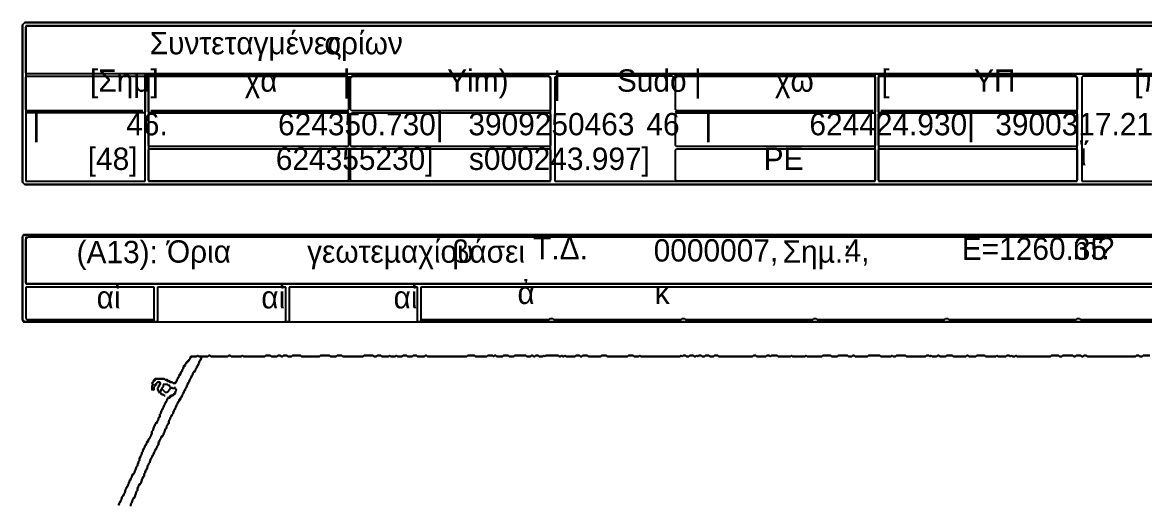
# Model space of a CAD drawing. Header units: metres. Extents: x 7 to 3931, y 6 to 2277.
# Drawn here: x 2402 to 3407, y 1844 to 2276 of the extents above; entities that cross this region are included whole.
import ezdxf

# ---------------------------------------------------------------- set-up
doc = ezdxf.new("R2010")
doc.units = ezdxf.units.M

msp = doc.modelspace()

# ---------------------------------------------------------------- linework, layer by layer
for p, q in [((2404, 2276), (2402, 2274)), ((2402, 2274), (2404, 2276)), ((2402, 2274), (2402, 2133)), ((2402, 2133), (2402, 2274)), ((3821, 2276), (2404, 2276)), ((2404, 2276), (3820, 2276)), ((2405, 2273), (2405, 2134)), ((3819, 2273), (2405, 2273)), ((2405, 2272), (2406, 2273)), ((2405, 2231), (2405, 2272)), ((2406, 2273), (3818, 2273)), ((2406, 2230), (2405, 2231)), ((2405, 2227), (2406, 2228)), ((2405, 2198), (2405, 2227)), ((3818, 2230), (2406, 2230)), ((2406, 2228), (2511, 2228)), ((2511, 2228), (2512, 2227)), ((2512, 2229), (2513, 2230)), ((2512, 2134), (2512, 2229)), ((2512, 2227), (2512, 2196)), ((2513, 2230), (2514, 2230)), ((2514, 2230), (2515, 2229)), ((2515, 2229), (2516, 2230)), ((2515, 2229), (2515, 2134)), ((2516, 2228), (2515, 2229)), ((2515, 2227), (2516, 2228)), ((2515, 2196), (2515, 2227)), ((2516, 2230), (3165, 2230)), ((2693, 2228), (2516, 2228)), ((2516, 2228), (2692, 2228)), ((2692, 2228), (2694, 2226)), ((2694, 2227), (2693, 2228)), ((2696, 2227), (2694, 2227)), ((2694, 2226), (2694, 2198)), ((2697, 2228), (2696, 2227)), ((2696, 2226), (2698, 2228)), ((2696, 2198), (2696, 2226)), ((2874, 2228), (2697, 2228)), ((2698, 2228), (2873, 2228)), ((2873, 2228), (2875, 2226)), ((2875, 2227), (2874, 2228)), ((2875, 2134), (2875, 2227)), ((2875, 2226), (2875, 2198)), ((2880, 2228), (2879, 2227)), ((2879, 2227), (2879, 2134)), ((2984, 2228), (2880, 2228)), ((2985, 2227), (2984, 2228)), ((2987, 2227), (2985, 2227)), ((2988, 2228), (2987, 2227)), ((2987, 2226), (2989, 2228)), ((2987, 2198), (2987, 2226)), ((3165, 2228), (2988, 2228)), ((2989, 2228), (3165, 2228)), ((3165, 2230), (3166, 2229)), ((3166, 2229), (3165, 2228)), ((3165, 2228), (3166, 2227)), ((3166, 2229), (3167, 2230)), ((3166, 2134), (3166, 2229)), ((3166, 2227), (3166, 2196)), ((3167, 2230), (3168, 2230)), ((3168, 2230), (3169, 2229)), ((3169, 2229), (3170, 2230)), ((3169, 2229), (3169, 2134)), ((3170, 2228), (3169, 2229)), ((3169, 2227), (3170, 2228)), ((3169, 2196), (3169, 2227)), ((3170, 2230), (3637, 2230)), ((3346, 2228), (3170, 2228)), ((3170, 2228), (3345, 2228)), ((3345, 2228), (3347, 2226)), ((3347, 2227), (3346, 2228)), ((3347, 2134), (3347, 2227)), ((3347, 2226), (3347, 2198)), ((3352, 2228), (3351, 2227)), ((3351, 2227), (3351, 2134)), ((3457, 2228), (3352, 2228)), ((2406, 2197), (2405, 2198)), ((2405, 2196), (2406, 2197)), ((2406, 2195), (2405, 2196)), ((2406, 2197), (2510, 2197)), ((2510, 2197), (2406, 2197)), ((2511, 2195), (2406, 2195)), ((2512, 2196), (2511, 2195)), ((2516, 2195), (2515, 2196)), ((2515, 2194), (2516, 2195)), ((2515, 2166), (2515, 2194)), ((2516, 2195), (2693, 2195)), ((2693, 2195), (2516, 2195)), ((2693, 2197), (2517, 2197)), ((2517, 2197), (2693, 2197)), ((2694, 2198), (2693, 2197)), ((2693, 2197), (2694, 2196)), ((2694, 2196), (2693, 2195)), ((2693, 2195), (2694, 2194)), ((2694, 2194), (2694, 2166)), ((2697, 2197), (2696, 2198)), ((2696, 2194), (2697, 2195)), ((2696, 2166), (2696, 2194)), ((2874, 2197), (2697, 2197)), ((2697, 2195), (2874, 2195)), ((2875, 2198), (2874, 2197)), ((2874, 2195), (2875, 2194)), ((2875, 2194), (2875, 2166)), ((2988, 2197), (2987, 2198)), ((2987, 2196), (2988, 2197)), ((2988, 2195), (2987, 2196)), ((2987, 2194), (2988, 2195)), ((2987, 2166), (2987, 2194)), ((2988, 2197), (3164, 2197)), ((3164, 2197), (2988, 2197)), ((2988, 2195), (3165, 2195)), ((3165, 2195), (2988, 2195)), ((3166, 2196), (3165, 2195)), ((3165, 2195), (3166, 2194)), ((3166, 2194), (3166, 2166)), ((3170, 2195), (3169, 2196)), ((3169, 2194), (3170, 2195)), ((3169, 2166), (3169, 2194)), ((3170, 2195), (3346, 2195)), ((3346, 2195), (3170, 2195)), ((3346, 2197), (3171, 2197)), ((3171, 2197), (3346, 2197)), ((3347, 2198), (3346, 2197)), ((3346, 2197), (3347, 2196)), ((3347, 2196), (3346, 2195)), ((3346, 2195), (3347, 2194)), ((3347, 2194), (3347, 2166)), ((2516, 2165), (2515, 2166)), ((2515, 2162), (2516, 2163)), ((2515, 2135), (2515, 2162)), ((2693, 2165), (2516, 2165)), ((2516, 2163), (2693, 2163)), ((2694, 2166), (2693, 2165)), ((2693, 2163), (2694, 2162)), ((2694, 2162), (2694, 2135)), ((2697, 2165), (2696, 2166)), ((2696, 2162), (2697, 2163)), ((2696, 2135), (2696, 2162)), ((2874, 2165), (2697, 2165)), ((2697, 2163), (2874, 2163)), ((2875, 2166), (2874, 2165)), ((2874, 2163), (2875, 2162)), ((2875, 2162), (2875, 2135)), ((2988, 2165), (2987, 2166)), ((2987, 2162), (2988, 2163)), ((2987, 2135), (2987, 2162)), ((3165, 2165), (2988, 2165)), ((2988, 2163), (3165, 2163)), ((3166, 2166), (3165, 2165)), ((3165, 2163), (3166, 2162)), ((3166, 2162), (3166, 2135)), ((3170, 2165), (3169, 2166)), ((3169, 2162), (3170, 2163)), ((3169, 2135), (3169, 2162)), ((3346, 2165), (3170, 2165)), ((3170, 2163), (3346, 2163)), ((3347, 2166), (3346, 2165)), ((3346, 2163), (3347, 2162)), ((3347, 2162), (3347, 2135)), ((2402, 2133), (2404, 2131)), ((2404, 2131), (2402, 2133)), ((2405, 2134), (2512, 2134)), ((2516, 2134), (2515, 2135)), ((2515, 2134), (2875, 2134)), ((2693, 2134), (2516, 2134)), ((2694, 2135), (2693, 2134)), ((2697, 2134), (2696, 2135)), ((2874, 2134), (2697, 2134)), ((2875, 2135), (2874, 2134)), ((2879, 2134), (3166, 2134)), ((2988, 2134), (2987, 2135)), ((3165, 2134), (2988, 2134)), ((3166, 2135), (3165, 2134)), ((3170, 2134), (3169, 2135)), ((3169, 2134), (3347, 2134)), ((3346, 2134), (3170, 2134)), ((3347, 2135), (3346, 2134)), ((3351, 2134), (3638, 2134)), ((2404, 2131), (3821, 2131)), ((3820, 2131), (2404, 2131)), ((2403, 2086), (2402, 2085)), ((2402, 2084), (2404, 2086)), ((2402, 2085), (2402, 2009)), ((2402, 2010), (2402, 2084)), ((3821, 2086), (2403, 2086)), ((2404, 2086), (3820, 2086)), ((2405, 2082), (2407, 2084)), ((2406, 2083), (2405, 2084)), ((2405, 2084), (2405, 2042)), ((2405, 2043), (2405, 2082)), ((2407, 2084), (2406, 2083)), ((2407, 2084), (3818, 2084)), ((3819, 2084), (2407, 2084)), ((2406, 2042), (2405, 2043)), ((2405, 2042), (3821, 2042)), ((3818, 2042), (2406, 2042)), ((2520, 2039), (2405, 2039)), ((2405, 2039), (2405, 2011)), ((2520, 2009), (2520, 2039)), ((2638, 2039), (2523, 2039)), ((2523, 2039), (2523, 2009)), ((2638, 2009), (2638, 2039)), ((2756, 2039), (2641, 2039)), ((2641, 2039), (2641, 2009)), ((2756, 2009), (2756, 2039)), ((3821, 2039), (2759, 2039)), ((2759, 2039), (2759, 2009)), ((2405, 2011), (2406, 2010)), ((2874, 2010), (2875, 2011)), ((2875, 2011), (2877, 2011)), ((2877, 2011), (2878, 2010)), ((2992, 2010), (2993, 2011)), ((2993, 2011), (2995, 2011)), ((2995, 2011), (2996, 2010)), ((3110, 2010), (3111, 2011)), ((3111, 2011), (3113, 2011)), ((3113, 2011), (3114, 2010)), ((3228, 2010), (3229, 2011)), ((3229, 2011), (3231, 2011)), ((3231, 2011), (3232, 2010)), ((3346, 2010), (3347, 2011)), ((3347, 2011), (3349, 2011)), ((3349, 2011), (3350, 2010)), ((2404, 2008), (2402, 2010)), ((2402, 2009), (2403, 2008)), ((2403, 2008), (3821, 2008)), ((2519, 2008), (2404, 2008)), ((2406, 2010), (2519, 2010)), ((2519, 2010), (2520, 2009)), ((2520, 2009), (2519, 2008)), ((2521, 2008), (2520, 2009)), ((2522, 2008), (2521, 2008)), ((2523, 2009), (2522, 2008)), ((2639, 2008), (2638, 2009)), ((2640, 2008), (2639, 2008)), ((2641, 2009), (2640, 2008)), ((2757, 2008), (2756, 2009)), ((2758, 2008), (2757, 2008)), ((2759, 2009), (2758, 2008)), ((2759, 2009), (2760, 2010)), ((2760, 2008), (2759, 2009)), ((2760, 2010), (2874, 2010)), ((3820, 2008), (2760, 2008)), ((2878, 2010), (2992, 2010)), ((2996, 2010), (3110, 2010)), ((3114, 2010), (3228, 2010)), ((3232, 2010), (3346, 2010)), ((3350, 2010), (3464, 2010)), ((2552, 1975), (2548, 1971)), ((2548, 1970), (2552, 1974)), ((2548, 1971), (2548, 1970)), ((2553, 1977), (2552, 1976)), ((2552, 1975), (2554, 1977)), ((2552, 1976), (2552, 1975)), ((2552, 1974), (2552, 1975)), ((2558, 1977), (2553, 1977)), ((2554, 1977), (2558, 1977)), ((2559, 1978), (2558, 1977)), ((2558, 1977), (2559, 1978)), ((2559, 1978), (2560, 1977)), ((2560, 1977), (2559, 1978)), ((2560, 1971), (2559, 1970)), ((2560, 1977), (2561, 1977)), ((2568, 1977), (2560, 1977)), ((2561, 1973), (2560, 1972)), ((2560, 1972), (2560, 1971)), ((2560, 1971), (2561, 1972)), ((2560, 1970), (2560, 1971)), ((2561, 1977), (2562, 1976)), ((2562, 1975), (2561, 1974)), ((2561, 1974), (2561, 1973)), ((2561, 1973), (2562, 1974)), ((2561, 1972), (2561, 1973)), ((2562, 1976), (2563, 1977)), ((2562, 1976), (2562, 1975)), ((2562, 1974), (2562, 1976)), ((2563, 1977), (2568, 1977)), ((2568, 1977), (2569, 1978)), ((2569, 1978), (2568, 1977)), ((2569, 1978), (2570, 1978)), ((2570, 1978), (2569, 1978)), ((2570, 1978), (2571, 1977)), ((2571, 1977), (2570, 1978)), ((2571, 1977), (2586, 1977)), ((2586, 1977), (2571, 1977)), ((2586, 1977), (2587, 1978)), ((2587, 1978), (2586, 1977)), ((2587, 1978), (2588, 1978)), ((2588, 1978), (2587, 1978)), ((2588, 1978), (2589, 1977)), ((2589, 1977), (2588, 1978)), ((2589, 1977), (2598, 1977)), ((2598, 1977), (2589, 1977)), ((2598, 1977), (2599, 1978)), ((2599, 1978), (2598, 1977)), ((2599, 1978), (2600, 1977)), ((2600, 1977), (2599, 1978)), ((2600, 1977), (2619, 1977)), ((2619, 1977), (2600, 1977)), ((2619, 1977), (2620, 1978)), ((2620, 1978), (2619, 1977)), ((2620, 1978), (2624, 1978)), ((2624, 1978), (2620, 1978)), ((2624, 1978), (2625, 1977)), ((2625, 1977), (2624, 1978)), ((2625, 1977), (2630, 1977)), ((2630, 1977), (2625, 1977)), ((2630, 1977), (2631, 1978)), ((2631, 1978), (2630, 1977)), ((2631, 1978), (2633, 1978)), ((2633, 1978), (2631, 1978)), ((2633, 1978), (2634, 1977)), ((2634, 1977), (2633, 1978)), ((2634, 1977), (2635, 1977)), ((2635, 1977), (2634, 1977)), ((2635, 1977), (2636, 1978)), ((2636, 1978), (2635, 1977)), ((2636, 1978), (2639, 1978)), ((2639, 1978), (2636, 1978)), ((2639, 1978), (2640, 1977)), ((2640, 1977), (2639, 1978)), ((2640, 1977), (2643, 1977)), ((2643, 1977), (2640, 1977)), ((2643, 1977), (2644, 1978)), ((2644, 1978), (2643, 1977)), ((2644, 1978), (2651, 1978)), ((2651, 1978), (2644, 1978)), ((2651, 1978), (2652, 1977)), ((2652, 1977), (2651, 1978)), ((2652, 1977), (2668, 1977)), ((2668, 1977), (2652, 1977)), ((2668, 1977), (2669, 1978)), ((2669, 1978), (2668, 1977)), ((2669, 1978), (2677, 1978)), ((2677, 1978), (2669, 1978)), ((2677, 1978), (2678, 1977)), ((2678, 1977), (2677, 1978)), ((2678, 1977), (2683, 1977)), ((2683, 1977), (2678, 1977)), ((2683, 1977), (2684, 1978)), ((2684, 1978), (2683, 1977)), ((2684, 1978), (2688, 1978)), ((2688, 1978), (2684, 1978)), ((2688, 1978), (2689, 1977)), ((2689, 1977), (2688, 1978)), ((2689, 1977), (2707, 1977)), ((2707, 1977), (2689, 1977)), ((2707, 1977), (2708, 1978)), ((2708, 1978), (2707, 1977)), ((2708, 1978), (2716, 1978)), ((2716, 1978), (2708, 1978)), ((2716, 1978), (2717, 1977)), ((2717, 1977), (2716, 1978)), ((2717, 1977), (2719, 1977)), ((2719, 1977), (2717, 1977)), ((2719, 1977), (2720, 1978)), ((2720, 1978), (2719, 1977)), ((2720, 1978), (2723, 1978)), ((2723, 1978), (2720, 1978)), ((2723, 1978), (2724, 1977)), ((2724, 1977), (2723, 1978)), ((2724, 1977), (2730, 1977)), ((2730, 1977), (2724, 1977)), ((2730, 1977), (2731, 1978)), ((2731, 1978), (2730, 1977)), ((2731, 1978), (2732, 1977)), ((2732, 1977), (2731, 1978)), ((2732, 1977), (2736, 1977)), ((2736, 1977), (2732, 1977)), ((2736, 1977), (2737, 1978)), ((2737, 1978), (2736, 1977)), ((2737, 1978), (2738, 1977)), ((2738, 1977), (2737, 1978)), ((2738, 1977), (2742, 1977)), ((2742, 1977), (2738, 1977)), ((2742, 1977), (2743, 1978)), ((2743, 1978), (2742, 1977)), ((2743, 1978), (2746, 1978)), ((2746, 1978), (2743, 1978)), ((2746, 1978), (2747, 1977)), ((2747, 1977), (2746, 1978)), ((2747, 1977), (2751, 1977)), ((2751, 1977), (2747, 1977)), ((2751, 1977), (2752, 1978)), ((2752, 1978), (2751, 1977)), ((2752, 1978), (2755, 1978)), ((2755, 1978), (2752, 1978)), ((2755, 1978), (2756, 1977)), ((2756, 1977), (2755, 1978)), ((2756, 1977), (2762, 1977)), ((2762, 1977), (2756, 1977)), ((2762, 1977), (2763, 1978)), ((2763, 1978), (2762, 1977)), ((2763, 1978), (2764, 1978)), ((2764, 1978), (2763, 1978)), ((2764, 1978), (2765, 1977)), ((2765, 1977), (2764, 1978)), ((2765, 1977), (2800, 1977)), ((2800, 1977), (2765, 1977)), ((2800, 1977), (2801, 1978)), ((2801, 1978), (2800, 1977)), ((2801, 1978), (2807, 1978)), ((2807, 1978), (2801, 1978)), ((2807, 1978), (2808, 1977)), ((2808, 1977), (2807, 1978)), ((2808, 1977), (2818, 1977)), ((2818, 1977), (2808, 1977)), ((2818, 1977), (2819, 1978)), ((2819, 1978), (2818, 1977)), ((2819, 1978), (2823, 1978)), ((2823, 1978), (2819, 1978)), ((2823, 1978), (2824, 1977)), ((2824, 1977), (2823, 1978)), ((2824, 1977), (2825, 1978)), ((2825, 1978), (2824, 1977)), ((2825, 1978), (2826, 1978)), ((2826, 1978), (2825, 1978)), ((2826, 1978), (2827, 1977)), ((2827, 1977), (2826, 1978)), ((2827, 1977), (2832, 1977)), ((2832, 1977), (2827, 1977)), ((2832, 1977), (2833, 1978)), ((2833, 1978), (2832, 1977)), ((2833, 1978), (2837, 1978)), ((2837, 1978), (2833, 1978)), ((2837, 1978), (2838, 1977)), ((2838, 1977), (2837, 1978)), ((2838, 1977), (2842, 1977)), ((2842, 1977), (2838, 1977)), ((2842, 1977), (2843, 1978)), ((2843, 1978), (2842, 1977)), ((2843, 1978), (2853, 1978)), ((2853, 1978), (2843, 1978)), ((2853, 1978), (2854, 1977)), ((2854, 1977), (2853, 1978)), ((2854, 1977), (2857, 1977)), ((2857, 1977), (2854, 1977)), ((2857, 1977), (2858, 1978)), ((2858, 1978), (2857, 1977)), ((2858, 1978), (2859, 1978)), ((2859, 1978), (2858, 1978)), ((2859, 1978), (2860, 1977)), ((2860, 1977), (2859, 1978)), ((2860, 1977), (2861, 1977)), ((2861, 1977), (2860, 1977)), ((2861, 1977), (2862, 1978)), ((2862, 1978), (2861, 1977)), ((2862, 1978), (2864, 1978)), ((2864, 1978), (2862, 1978)), ((2864, 1978), (2865, 1977)), ((2865, 1977), (2864, 1978)), ((2865, 1977), (2868, 1977)), ((2868, 1977), (2865, 1977)), ((2868, 1977), (2869, 1978)), ((2869, 1978), (2868, 1977)), ((2869, 1978), (2870, 1977)), ((2870, 1977), (2869, 1978)), ((2870, 1977), (2871, 1978)), ((2871, 1978), (2870, 1977)), ((2871, 1978), (2882, 1978)), ((2882, 1978), (2871, 1978)), ((2882, 1978), (2883, 1977)), ((2883, 1977), (2882, 1978)), ((2883, 1977), (2884, 1977)), ((2884, 1977), (2883, 1977)), ((2884, 1977), (2885, 1978)), ((2885, 1978), (2884, 1977)), ((2885, 1978), (2886, 1977)), ((2886, 1977), (2885, 1978)), ((2886, 1977), (2887, 1977)), ((2887, 1977), (2886, 1977)), ((2887, 1977), (2888, 1978)), ((2888, 1978), (2887, 1977)), ((2888, 1978), (2889, 1977)), ((2889, 1977), (2888, 1978)), ((2889, 1977), (2897, 1977)), ((2897, 1977), (2889, 1977)), ((2897, 1977), (2898, 1978)), ((2898, 1978), (2897, 1977)), ((2898, 1978), (2901, 1978)), ((2901, 1978), (2898, 1978)), ((2901, 1978), (2902, 1977)), ((2902, 1977), (2901, 1978)), ((2902, 1977), (2903, 1977)), ((2903, 1977), (2902, 1977)), ((2903, 1977), (2904, 1978)), ((2904, 1978), (2903, 1977)), ((2904, 1978), (2908, 1978)), ((2908, 1978), (2904, 1978)), ((2908, 1978), (2909, 1977)), ((2909, 1977), (2908, 1978)), ((2909, 1977), (2920, 1977)), ((2920, 1977), (2909, 1977)), ((2920, 1977), (2921, 1978)), ((2921, 1978), (2920, 1977)), ((2921, 1978), (2925, 1978)), ((2925, 1978), (2921, 1978)), ((2925, 1978), (2926, 1977)), ((2926, 1977), (2925, 1978)), ((2926, 1977), (2944, 1977)), ((2944, 1977), (2926, 1977)), ((2944, 1977), (2945, 1978)), ((2945, 1978), (2944, 1977)), ((2945, 1978), (2949, 1978)), ((2949, 1978), (2945, 1978)), ((2949, 1978), (2950, 1977)), ((2950, 1977), (2949, 1978)), ((2950, 1977), (2954, 1977)), ((2954, 1977), (2950, 1977)), ((2954, 1977), (2955, 1978)), ((2955, 1978), (2954, 1977)), ((2955, 1978), (2956, 1977)), ((2956, 1977), (2955, 1978)), ((2956, 1977), (2991, 1977)), ((2991, 1977), (2956, 1977)), ((2991, 1977), (2992, 1978)), ((2992, 1978), (2991, 1977)), ((2992, 1978), (2993, 1977)), ((2993, 1977), (2992, 1978)), ((2993, 1977), (2994, 1978)), ((2994, 1978), (2993, 1977)), ((2994, 1978), (2996, 1978)), ((2996, 1978), (2994, 1978)), ((2996, 1978), (2997, 1977)), ((2997, 1977), (2996, 1978)), ((2997, 1977), (2999, 1977)), ((2999, 1977), (2997, 1977)), ((2999, 1977), (3000, 1978)), ((3000, 1978), (2999, 1977)), ((3000, 1978), (3003, 1978)), ((3003, 1978), (3000, 1978)), ((3003, 1978), (3004, 1977)), ((3004, 1977), (3003, 1978)), ((3004, 1977), (3005, 1977)), ((3005, 1977), (3004, 1977)), ((3005, 1977), (3006, 1978)), ((3006, 1978), (3005, 1977)), ((3006, 1978), (3007, 1977)), ((3007, 1977), (3006, 1978)), ((3007, 1977), (3008, 1978)), ((3008, 1978), (3007, 1977)), ((3008, 1978), (3010, 1978)), ((3010, 1978), (3008, 1978)), ((3010, 1978), (3011, 1977)), ((3011, 1977), (3010, 1978)), ((3011, 1977), (3013, 1977)), ((3013, 1977), (3011, 1977)), ((3013, 1977), (3014, 1978)), ((3014, 1978), (3013, 1977)), ((3014, 1978), (3017, 1978)), ((3017, 1978), (3014, 1978)), ((3017, 1978), (3018, 1977)), ((3018, 1977), (3017, 1978)), ((3018, 1977), (3021, 1977)), ((3021, 1977), (3018, 1977)), ((3021, 1977), (3022, 1978)), ((3022, 1978), (3021, 1977)), ((3022, 1978), (3025, 1978)), ((3025, 1978), (3022, 1978)), ((3025, 1978), (3026, 1977)), ((3026, 1977), (3025, 1978)), ((3026, 1977), (3056, 1977)), ((3056, 1977), (3026, 1977)), ((3056, 1977), (3057, 1978)), ((3057, 1978), (3056, 1977)), ((3057, 1978), (3059, 1978)), ((3059, 1978), (3057, 1978)), ((3059, 1978), (3060, 1977)), ((3060, 1977), (3059, 1978)), ((3060, 1977), (3068, 1977)), ((3068, 1977), (3060, 1977)), ((3068, 1977), (3069, 1978)), ((3069, 1978), (3068, 1977)), ((3069, 1978), (3071, 1978)), ((3071, 1978), (3069, 1978)), ((3071, 1978), (3072, 1977)), ((3072, 1977), (3071, 1978)), ((3072, 1977), (3073, 1978)), ((3073, 1978), (3072, 1977)), ((3073, 1978), (3078, 1978)), ((3078, 1978), (3073, 1978)), ((3078, 1978), (3079, 1977)), ((3079, 1977), (3078, 1978)), ((3079, 1977), (3090, 1977)), ((3090, 1977), (3079, 1977)), ((3090, 1977), (3091, 1978)), ((3091, 1978), (3090, 1977)), ((3091, 1978), (3092, 1977)), ((3092, 1977), (3091, 1978)), ((3092, 1977), (3103, 1977)), ((3103, 1977), (3092, 1977)), ((3103, 1977), (3104, 1978)), ((3104, 1978), (3103, 1977)), ((3104, 1978), (3105, 1977)), ((3105, 1977), (3104, 1978)), ((3105, 1977), (3118, 1977)), ((3118, 1977), (3105, 1977)), ((3118, 1977), (3119, 1978)), ((3119, 1978), (3118, 1977)), ((3119, 1978), (3126, 1978)), ((3126, 1978), (3119, 1978)), ((3126, 1978), (3127, 1977)), ((3127, 1977), (3126, 1978)), ((3127, 1977), (3132, 1977)), ((3132, 1977), (3127, 1977)), ((3132, 1977), (3133, 1978)), ((3133, 1978), (3132, 1977)), ((3133, 1978), (3141, 1978)), ((3141, 1978), (3133, 1978)), ((3141, 1978), (3142, 1977)), ((3142, 1977), (3141, 1978)), ((3142, 1977), (3145, 1977)), ((3145, 1977), (3142, 1977)), ((3145, 1977), (3146, 1978)), ((3146, 1978), (3145, 1977)), ((3146, 1978), (3147, 1978)), ((3147, 1978), (3146, 1978)), ((3147, 1978), (3148, 1977)), ((3148, 1977), (3147, 1978)), ((3148, 1977), (3159, 1977)), ((3159, 1977), (3148, 1977)), ((3159, 1977), (3160, 1978)), ((3160, 1978), (3159, 1977)), ((3160, 1978), (3170, 1978)), ((3170, 1978), (3160, 1978)), ((3170, 1978), (3171, 1977)), ((3171, 1977), (3170, 1978)), ((3171, 1977), (3180, 1977)), ((3180, 1977), (3171, 1977)), ((3180, 1977), (3181, 1978)), ((3181, 1978), (3180, 1977)), ((3181, 1978), (3182, 1977)), ((3182, 1977), (3181, 1978)), ((3182, 1977), (3184, 1977)), ((3184, 1977), (3182, 1977)), ((3184, 1977), (3185, 1978)), ((3185, 1978), (3184, 1977)), ((3185, 1978), (3193, 1978)), ((3193, 1978), (3185, 1978)), ((3193, 1978), (3194, 1977)), ((3194, 1977), (3193, 1978)), ((3194, 1977), (3211, 1977)), ((3211, 1977), (3194, 1977)), ((3211, 1977), (3212, 1978)), ((3212, 1978), (3211, 1977)), ((3212, 1978), (3214, 1978)), ((3214, 1978), (3212, 1978)), ((3214, 1978), (3215, 1977)), ((3215, 1977), (3214, 1978)), ((3215, 1977), (3216, 1978)), ((3216, 1978), (3215, 1977)), ((3216, 1978), (3217, 1977)), ((3217, 1977), (3216, 1978)), ((3217, 1977), (3221, 1977)), ((3221, 1977), (3217, 1977)), ((3221, 1977), (3222, 1978)), ((3222, 1978), (3221, 1977)), ((3222, 1978), (3223, 1978)), ((3223, 1978), (3222, 1978)), ((3223, 1978), (3224, 1977)), ((3224, 1977), (3223, 1978)), ((3224, 1977), (3229, 1977)), ((3229, 1977), (3224, 1977)), ((3229, 1977), (3230, 1978)), ((3230, 1978), (3229, 1977)), ((3230, 1978), (3235, 1978)), ((3235, 1978), (3230, 1978)), ((3235, 1978), (3236, 1977)), ((3236, 1977), (3235, 1978)), ((3236, 1977), (3247, 1977)), ((3247, 1977), (3236, 1977)), ((3247, 1977), (3248, 1978)), ((3248, 1978), (3247, 1977)), ((3248, 1978), (3249, 1978)), ((3249, 1978), (3248, 1978)), ((3249, 1978), (3250, 1977)), ((3250, 1977), (3249, 1978)), ((3250, 1977), (3256, 1977)), ((3256, 1977), (3250, 1977)), ((3256, 1977), (3257, 1978)), ((3257, 1978), (3256, 1977)), ((3257, 1978), (3264, 1978)), ((3264, 1978), (3257, 1978)), ((3264, 1978), (3265, 1977)), ((3265, 1977), (3264, 1978)), ((3265, 1977), (3274, 1977)), ((3274, 1977), (3265, 1977)), ((3274, 1977), (3275, 1978)), ((3275, 1978), (3274, 1977)), ((3275, 1978), (3276, 1977)), ((3276, 1977), (3275, 1978)), ((3276, 1977), (3283, 1977)), ((3283, 1977), (3276, 1977)), ((3283, 1977), (3284, 1978)), ((3284, 1978), (3283, 1977)), ((3284, 1978), (3286, 1978)), ((3286, 1978), (3284, 1978)), ((3286, 1978), (3287, 1977)), ((3287, 1977), (3286, 1978)), ((3287, 1977), (3288, 1978)), ((3288, 1978), (3287, 1977)), ((3288, 1978), (3289, 1977)), ((3289, 1977), (3288, 1978)), ((3289, 1977), (3291, 1977)), ((3291, 1977), (3289, 1977)), ((3291, 1977), (3292, 1978)), ((3292, 1978), (3291, 1977)), ((3292, 1978), (3293, 1977)), ((3293, 1977), (3292, 1978)), ((3293, 1977), (3323, 1977)), ((3323, 1977), (3293, 1977)), ((3323, 1977), (3324, 1978)), ((3324, 1978), (3323, 1977)), ((3324, 1978), (3330, 1978)), ((3330, 1978), (3324, 1978)), ((3330, 1978), (3331, 1977)), ((3331, 1977), (3330, 1978)), ((3331, 1977), (3333, 1977)), ((3333, 1977), (3331, 1977)), ((3333, 1977), (3334, 1978)), ((3334, 1978), (3333, 1977)), ((3334, 1978), (3343, 1978)), ((3343, 1978), (3334, 1978)), ((3343, 1978), (3344, 1977)), ((3344, 1977), (3343, 1978)), ((3344, 1977), (3345, 1977)), ((3345, 1977), (3344, 1977)), ((3345, 1977), (3346, 1978)), ((3346, 1978), (3345, 1977)), ((3346, 1978), (3350, 1978)), ((3350, 1978), (3346, 1978)), ((3350, 1978), (3351, 1977)), ((3351, 1977), (3350, 1978)), ((3351, 1977), (3352, 1977)), ((3352, 1977), (3351, 1977)), ((3352, 1977), (3353, 1978)), ((3353, 1978), (3352, 1977)), ((3353, 1978), (3355, 1978)), ((3355, 1978), (3353, 1978)), ((3355, 1978), (3356, 1977)), ((3356, 1977), (3355, 1978)), ((3356, 1977), (3399, 1977)), ((3399, 1977), (3356, 1977)), ((3399, 1977), (3400, 1978)), ((3400, 1978), (3399, 1977)), ((3400, 1978), (3402, 1978)), ((3402, 1978), (3400, 1978)), ((3402, 1978), (3403, 1977)), ((3403, 1977), (3402, 1978)), ((3403, 1977), (3405, 1977)), ((3405, 1977), (3403, 1977)), ((3405, 1977), (3406, 1978)), ((3406, 1978), (3405, 1977)), ((3406, 1978), (3412, 1978)), ((3412, 1978), (3406, 1978)), ((2544, 1962), (2542, 1960)), ((2542, 1959), (2544, 1961)), ((2545, 1964), (2544, 1963)), ((2544, 1963), (2545, 1964)), ((2544, 1963), (2544, 1962)), ((2544, 1961), (2544, 1963)), ((2546, 1966), (2545, 1965)), ((2545, 1965), (2546, 1966)), ((2545, 1965), (2545, 1964)), ((2545, 1964), (2545, 1965)), ((2548, 1970), (2546, 1968)), ((2546, 1967), (2548, 1969)), ((2546, 1968), (2546, 1966)), ((2546, 1966), (2546, 1967)), ((2548, 1969), (2548, 1970)), ((2555, 1962), (2554, 1961)), ((2554, 1961), (2554, 1960)), ((2554, 1960), (2555, 1961)), ((2557, 1965), (2555, 1963)), ((2555, 1962), (2557, 1964)), ((2555, 1963), (2555, 1962)), ((2555, 1961), (2555, 1962)), ((2558, 1967), (2557, 1966)), ((2557, 1966), (2557, 1965)), ((2557, 1965), (2558, 1966)), ((2557, 1964), (2557, 1965)), ((2559, 1969), (2558, 1968)), ((2558, 1968), (2558, 1967)), ((2558, 1967), (2559, 1968)), ((2558, 1966), (2558, 1967)), ((2559, 1970), (2559, 1969)), ((2559, 1969), (2560, 1970)), ((2559, 1968), (2559, 1969)), ((2518, 1953), (2522, 1957)), ((2519, 1954), (2518, 1953)), ((2518, 1953), (2519, 1952)), ((2520, 1951), (2518, 1953)), ((2519, 1952), (2518, 1951)), ((2518, 1951), (2518, 1947)), ((2521, 1957), (2519, 1955)), ((2519, 1955), (2519, 1954)), ((2523, 1954), (2520, 1951)), ((2520, 1950), (2522, 1952)), ((2529, 1957), (2521, 1957)), ((2522, 1957), (2529, 1957)), ((2522, 1953), (2523, 1954)), ((2522, 1952), (2522, 1953)), ((2523, 1954), (2524, 1954)), ((2525, 1954), (2523, 1954)), ((2524, 1954), (2525, 1953)), ((2525, 1952), (2524, 1951)), ((2524, 1951), (2524, 1950)), ((2524, 1950), (2525, 1951)), ((2526, 1953), (2525, 1954)), ((2525, 1953), (2525, 1952)), ((2525, 1952), (2526, 1953)), ((2525, 1951), (2525, 1952)), ((2532, 1952), (2528, 1952)), ((2528, 1952), (2528, 1950)), ((2530, 1956), (2529, 1957)), ((2529, 1957), (2530, 1956)), ((2532, 1956), (2530, 1956)), ((2530, 1956), (2531, 1956)), ((2531, 1956), (2532, 1955)), ((2533, 1955), (2532, 1956)), ((2532, 1955), (2533, 1955)), ((2533, 1951), (2532, 1952)), ((2534, 1955), (2533, 1955)), ((2533, 1955), (2534, 1954)), ((2534, 1951), (2533, 1951)), ((2535, 1954), (2534, 1955)), ((2534, 1954), (2536, 1954)), ((2534, 1950), (2534, 1951)), ((2536, 1954), (2535, 1954)), ((2537, 1953), (2536, 1954)), ((2536, 1954), (2537, 1953)), ((2538, 1953), (2537, 1953)), ((2537, 1953), (2539, 1953)), ((2540, 1955), (2538, 1953)), ((2539, 1953), (2540, 1954)), ((2541, 1957), (2540, 1956)), ((2540, 1956), (2540, 1955)), ((2540, 1955), (2541, 1956)), ((2540, 1954), (2540, 1955)), ((2542, 1959), (2541, 1958)), ((2541, 1958), (2541, 1957)), ((2541, 1957), (2542, 1958)), ((2541, 1956), (2541, 1957)), ((2542, 1960), (2542, 1959)), ((2542, 1958), (2542, 1959)), ((2550, 1952), (2549, 1951)), ((2549, 1951), (2549, 1950)), ((2549, 1950), (2550, 1951)), ((2551, 1954), (2550, 1953)), ((2550, 1953), (2550, 1952)), ((2550, 1952), (2551, 1953)), ((2550, 1951), (2550, 1952)), ((2552, 1956), (2551, 1955)), ((2551, 1955), (2551, 1954)), ((2551, 1954), (2552, 1955)), ((2551, 1953), (2551, 1954)), ((2553, 1958), (2552, 1957)), ((2552, 1957), (2552, 1956)), ((2552, 1956), (2553, 1957)), ((2552, 1955), (2552, 1956)), ((2554, 1960), (2553, 1959)), ((2553, 1959), (2553, 1958)), ((2553, 1958), (2554, 1959)), ((2553, 1957), (2553, 1958)), ((2554, 1959), (2554, 1960)), ((2518, 1947), (2519, 1948)), ((2519, 1948), (2520, 1947)), ((2520, 1947), (2520, 1950)), ((2524, 1950), (2523, 1949)), ((2523, 1949), (2523, 1947)), ((2523, 1948), (2524, 1949)), ((2524, 1947), (2523, 1948)), ((2523, 1947), (2524, 1946)), ((2524, 1949), (2524, 1950)), ((2524, 1946), (2524, 1947)), ((2524, 1946), (2524, 1945)), ((2525, 1945), (2524, 1946)), ((2524, 1945), (2525, 1945)), ((2525, 1945), (2526, 1946)), ((2526, 1946), (2525, 1945)), ((2525, 1945), (2527, 1943)), ((2527, 1943), (2525, 1945)), ((2526, 1947), (2527, 1948)), ((2527, 1948), (2526, 1947)), ((2526, 1946), (2526, 1947)), ((2526, 1947), (2526, 1946)), ((2528, 1950), (2527, 1949)), ((2527, 1949), (2527, 1948)), ((2527, 1948), (2530, 1945)), ((2527, 1943), (2528, 1943)), ((2528, 1943), (2527, 1943)), ((2528, 1943), (2529, 1942)), ((2529, 1942), (2528, 1943)), ((2529, 1942), (2530, 1942)), ((2530, 1942), (2529, 1942)), ((2530, 1945), (2532, 1945)), ((2532, 1945), (2533, 1946)), ((2533, 1947), (2535, 1949)), ((2533, 1946), (2533, 1947)), ((2535, 1942), (2533, 1940)), ((2535, 1949), (2534, 1950)), ((2534, 1940), (2536, 1942)), ((2535, 1949), (2536, 1949)), ((2536, 1949), (2535, 1949)), ((2536, 1942), (2535, 1942)), ((2536, 1949), (2537, 1948)), ((2537, 1948), (2536, 1949)), ((2539, 1945), (2536, 1942)), ((2536, 1942), (2537, 1942)), ((2537, 1948), (2538, 1949)), ((2538, 1949), (2537, 1948)), ((2537, 1942), (2539, 1944)), ((2538, 1949), (2540, 1947)), ((2539, 1949), (2538, 1949)), ((2539, 1948), (2539, 1949)), ((2540, 1947), (2539, 1948)), ((2540, 1947), (2539, 1946)), ((2539, 1946), (2540, 1947)), ((2539, 1946), (2539, 1945)), ((2539, 1944), (2539, 1946)), ((2545, 1942), (2544, 1941)), ((2544, 1941), (2544, 1940)), ((2544, 1940), (2545, 1941)), ((2546, 1944), (2545, 1943)), ((2545, 1943), (2545, 1942)), ((2545, 1942), (2546, 1943)), ((2545, 1941), (2545, 1942)), ((2547, 1946), (2546, 1945)), ((2546, 1945), (2546, 1944)), ((2546, 1944), (2547, 1945)), ((2546, 1943), (2546, 1944)), ((2548, 1948), (2547, 1947)), ((2547, 1947), (2547, 1946)), ((2547, 1946), (2548, 1947)), ((2547, 1945), (2547, 1946)), ((2549, 1950), (2548, 1949)), ((2548, 1949), (2548, 1948)), ((2548, 1948), (2549, 1949)), ((2548, 1947), (2548, 1948)), ((2549, 1949), (2549, 1950)), ((2528, 1931), (2527, 1930)), ((2529, 1933), (2528, 1932)), ((2528, 1932), (2528, 1931)), ((2528, 1931), (2529, 1932)), ((2528, 1930), (2528, 1931)), ((2530, 1935), (2529, 1934)), ((2529, 1934), (2529, 1933)), ((2529, 1933), (2530, 1934)), ((2529, 1932), (2529, 1933)), ((2531, 1937), (2530, 1936)), ((2530, 1936), (2530, 1935)), ((2530, 1935), (2531, 1936)), ((2530, 1934), (2530, 1935)), ((2532, 1939), (2531, 1938)), ((2531, 1938), (2531, 1937)), ((2531, 1937), (2532, 1938)), ((2531, 1936), (2531, 1937)), ((2533, 1940), (2532, 1940)), ((2532, 1940), (2532, 1939)), ((2532, 1939), (2533, 1940)), ((2532, 1938), (2532, 1939)), ((2533, 1940), (2534, 1940)), ((2539, 1931), (2538, 1930)), ((2540, 1933), (2539, 1932)), ((2539, 1932), (2539, 1931)), ((2539, 1931), (2540, 1932)), ((2539, 1930), (2539, 1931)), ((2541, 1935), (2540, 1934)), ((2540, 1934), (2540, 1933)), ((2540, 1933), (2541, 1934)), ((2540, 1932), (2540, 1933)), ((2542, 1937), (2541, 1936)), ((2541, 1936), (2541, 1935)), ((2541, 1935), (2542, 1936)), ((2541, 1934), (2541, 1935)), ((2544, 1940), (2542, 1938)), ((2542, 1937), (2544, 1939)), ((2542, 1938), (2542, 1937)), ((2542, 1936), (2542, 1937)), ((2544, 1939), (2544, 1940)), ((2524, 1921), (2523, 1920)), ((2525, 1923), (2524, 1922)), ((2524, 1922), (2525, 1923)), ((2524, 1922), (2524, 1921)), ((2524, 1920), (2524, 1922)), ((2526, 1926), (2525, 1925)), ((2525, 1925), (2526, 1926)), ((2525, 1925), (2525, 1923)), ((2525, 1923), (2525, 1925)), ((2527, 1929), (2526, 1928)), ((2526, 1928), (2526, 1926)), ((2526, 1927), (2527, 1928)), ((2526, 1926), (2526, 1927)), ((2527, 1930), (2527, 1929)), ((2527, 1929), (2528, 1930)), ((2527, 1928), (2527, 1929)), ((2534, 1921), (2533, 1920)), ((2535, 1923), (2534, 1922)), ((2534, 1922), (2534, 1921)), ((2534, 1921), (2535, 1922)), ((2534, 1920), (2534, 1921)), ((2537, 1926), (2535, 1924)), ((2535, 1924), (2535, 1923)), ((2535, 1923), (2536, 1924)), ((2535, 1922), (2535, 1923)), ((2536, 1925), (2537, 1926)), ((2536, 1924), (2536, 1925)), ((2538, 1929), (2537, 1928)), ((2537, 1928), (2537, 1926)), ((2537, 1927), (2538, 1928)), ((2537, 1926), (2537, 1927)), ((2538, 1930), (2538, 1929)), ((2538, 1929), (2539, 1930)), ((2538, 1928), (2538, 1929)), ((2519, 1911), (2518, 1910)), ((2518, 1910), (2519, 1911)), ((2518, 1910), (2518, 1908)), ((2518, 1907), (2518, 1910)), ((2520, 1914), (2519, 1913)), ((2519, 1913), (2519, 1911)), ((2519, 1912), (2520, 1913)), ((2519, 1911), (2519, 1912)), ((2521, 1916), (2520, 1915)), ((2520, 1915), (2520, 1914)), ((2520, 1914), (2521, 1915)), ((2520, 1913), (2520, 1914)), ((2523, 1919), (2521, 1917)), ((2521, 1916), (2523, 1918)), ((2521, 1917), (2521, 1916)), ((2521, 1915), (2521, 1916)), ((2523, 1920), (2523, 1919)), ((2523, 1919), (2524, 1920)), ((2523, 1918), (2523, 1919)), ((2530, 1911), (2529, 1910)), ((2529, 1910), (2529, 1909)), ((2529, 1909), (2530, 1910)), ((2531, 1913), (2530, 1912)), ((2530, 1912), (2531, 1913)), ((2530, 1912), (2530, 1911)), ((2530, 1910), (2530, 1912)), ((2533, 1917), (2531, 1915)), ((2531, 1915), (2531, 1913)), ((2531, 1914), (2532, 1915)), ((2531, 1913), (2531, 1914)), ((2532, 1916), (2533, 1917)), ((2532, 1915), (2532, 1916)), ((2533, 1920), (2533, 1917)), ((2533, 1919), (2534, 1920)), ((2533, 1917), (2533, 1919)), ((2515, 1902), (2513, 1900)), ((2513, 1899), (2515, 1901)), ((2513, 1900), (2513, 1899)), ((2515, 1903), (2517, 1905)), ((2516, 1904), (2515, 1903)), ((2515, 1903), (2515, 1902)), ((2515, 1901), (2515, 1903)), ((2517, 1906), (2516, 1905)), ((2516, 1905), (2516, 1904)), ((2518, 1908), (2517, 1907)), ((2517, 1907), (2517, 1906)), ((2517, 1906), (2518, 1907)), ((2517, 1905), (2517, 1906)), ((2525, 1902), (2524, 1901)), ((2524, 1901), (2524, 1898)), ((2524, 1900), (2525, 1901)), ((2524, 1898), (2524, 1900)), ((2526, 1904), (2525, 1903)), ((2525, 1903), (2525, 1902)), ((2525, 1902), (2526, 1903)), ((2525, 1901), (2525, 1902)), ((2528, 1907), (2526, 1905)), ((2526, 1904), (2528, 1906)), ((2526, 1905), (2526, 1904)), ((2526, 1903), (2526, 1904)), ((2529, 1909), (2528, 1908)), ((2528, 1908), (2528, 1907)), ((2528, 1907), (2529, 1908)), ((2528, 1906), (2528, 1907)), ((2529, 1908), (2529, 1909)), ((2509, 1890), (2508, 1889)), ((2510, 1892), (2509, 1891)), ((2509, 1891), (2510, 1892)), ((2509, 1891), (2509, 1890)), ((2509, 1889), (2509, 1891)), ((2511, 1895), (2510, 1894)), ((2510, 1894), (2510, 1892)), ((2510, 1893), (2511, 1894)), ((2510, 1892), (2510, 1893)), ((2512, 1897), (2511, 1896)), ((2511, 1896), (2511, 1895)), ((2511, 1895), (2512, 1896)), ((2511, 1894), (2511, 1895)), ((2513, 1899), (2512, 1898)), ((2512, 1898), (2512, 1897)), ((2512, 1897), (2513, 1898)), ((2512, 1896), (2512, 1897)), ((2513, 1898), (2513, 1899)), ((2520, 1891), (2519, 1890)), ((2519, 1890), (2519, 1889)), ((2519, 1889), (2520, 1890)), ((2521, 1893), (2520, 1892)), ((2520, 1892), (2520, 1891)), ((2520, 1891), (2521, 1892)), ((2520, 1890), (2520, 1891)), ((2522, 1895), (2521, 1894)), ((2521, 1894), (2521, 1893)), ((2521, 1893), (2522, 1894)), ((2521, 1892), (2521, 1893)), ((2524, 1898), (2522, 1896)), ((2522, 1896), (2522, 1895)), ((2522, 1895), (2523, 1896)), ((2522, 1894), (2522, 1895)), ((2523, 1897), (2524, 1898)), ((2523, 1896), (2523, 1897)), ((2506, 1882), (2505, 1881)), ((2505, 1881), (2505, 1879)), ((2505, 1880), (2506, 1881)), ((2505, 1879), (2505, 1880)), ((2507, 1884), (2506, 1883)), ((2506, 1883), (2507, 1884)), ((2506, 1883), (2506, 1882)), ((2506, 1881), (2506, 1883)), ((2508, 1888), (2507, 1887)), ((2507, 1887), (2507, 1884)), ((2507, 1886), (2508, 1887)), ((2507, 1884), (2507, 1886)), ((2508, 1889), (2508, 1888)), ((2508, 1888), (2509, 1889)), ((2508, 1887), (2508, 1888)), ((2515, 1880), (2514, 1879)), ((2514, 1879), (2515, 1880)), ((2516, 1882), (2515, 1881)), ((2515, 1881), (2516, 1882)), ((2515, 1881), (2515, 1880)), ((2515, 1880), (2515, 1881)), ((2517, 1885), (2516, 1884)), ((2516, 1884), (2516, 1882)), ((2516, 1883), (2517, 1884)), ((2516, 1882), (2516, 1883)), ((2518, 1887), (2517, 1886)), ((2517, 1886), (2517, 1885)), ((2517, 1885), (2518, 1886)), ((2517, 1884), (2517, 1885)), ((2519, 1889), (2518, 1888)), ((2518, 1888), (2518, 1887)), ((2518, 1887), (2519, 1888)), ((2518, 1886), (2518, 1887)), ((2519, 1888), (2519, 1889)), ((2502, 1873), (2500, 1871)), ((2500, 1870), (2502, 1872)), ((2500, 1871), (2500, 1869)), ((2500, 1869), (2500, 1870)), ((2503, 1875), (2502, 1874)), ((2502, 1874), (2502, 1873)), ((2502, 1873), (2503, 1874)), ((2502, 1872), (2502, 1873)), ((2504, 1877), (2503, 1876)), ((2503, 1876), (2503, 1875)), ((2503, 1875), (2504, 1876)), ((2503, 1874), (2503, 1875)), ((2505, 1879), (2504, 1878)), ((2504, 1878), (2505, 1879)), ((2504, 1878), (2504, 1877)), ((2504, 1876), (2504, 1878)), ((2511, 1870), (2510, 1869)), ((2510, 1869), (2511, 1870)), ((2512, 1873), (2511, 1872)), ((2511, 1872), (2512, 1873)), ((2511, 1872), (2511, 1870)), ((2511, 1870), (2511, 1872)), ((2513, 1876), (2512, 1875)), ((2512, 1875), (2512, 1873)), ((2512, 1874), (2513, 1875)), ((2512, 1873), (2512, 1874)), ((2514, 1878), (2513, 1877)), ((2513, 1877), (2513, 1876)), ((2513, 1876), (2514, 1877)), ((2513, 1875), (2513, 1876)), ((2514, 1879), (2514, 1878)), ((2514, 1877), (2514, 1879)), ((2496, 1861), (2495, 1860)), ((2495, 1860), (2495, 1859)), ((2495, 1859), (2496, 1860)), ((2497, 1863), (2496, 1862)), ((2496, 1862), (2496, 1861)), ((2496, 1861), (2497, 1862)), ((2496, 1860), (2496, 1861)), ((2498, 1865), (2497, 1864)), ((2497, 1864), (2497, 1863)), ((2497, 1863), (2498, 1864)), ((2497, 1862), (2497, 1863)), ((2499, 1867), (2498, 1866)), ((2498, 1866), (2499, 1867)), ((2498, 1866), (2498, 1865)), ((2498, 1864), (2498, 1866)), ((2500, 1869), (2499, 1868)), ((2499, 1868), (2500, 1869)), ((2499, 1868), (2499, 1867)), ((2499, 1867), (2499, 1868)), ((2506, 1861), (2505, 1860)), ((2505, 1860), (2505, 1857)), ((2505, 1859), (2506, 1860)), ((2508, 1864), (2506, 1862)), ((2506, 1861), (2508, 1863)), ((2506, 1862), (2506, 1861)), ((2506, 1860), (2506, 1861)), ((2509, 1866), (2508, 1865)), ((2508, 1865), (2508, 1864)), ((2508, 1864), (2509, 1865)), ((2508, 1863), (2508, 1864)), ((2510, 1868), (2509, 1867)), ((2509, 1867), (2510, 1868)), ((2509, 1867), (2509, 1866)), ((2509, 1865), (2509, 1867)), ((2510, 1869), (2510, 1868)), ((2510, 1868), (2510, 1869)), ((2491, 1850), (2490, 1849)), ((2491, 1851), (2493, 1853)), ((2492, 1852), (2491, 1851)), ((2491, 1851), (2491, 1850)), ((2491, 1849), (2491, 1851)), ((2493, 1854), (2492, 1853)), ((2492, 1853), (2492, 1852)), ((2494, 1856), (2493, 1855)), ((2493, 1855), (2493, 1854)), ((2493, 1854), (2494, 1855)), ((2493, 1853), (2493, 1854)), ((2495, 1859), (2494, 1858)), ((2494, 1858), (2494, 1856)), ((2494, 1857), (2495, 1858)), ((2494, 1855), (2494, 1857)), ((2495, 1858), (2495, 1859)), ((2503, 1852), (2501, 1850)), ((2501, 1849), (2503, 1851)), ((2501, 1850), (2501, 1849)), ((2504, 1855), (2503, 1854)), ((2503, 1854), (2503, 1852)), ((2503, 1853), (2504, 1854)), ((2503, 1851), (2503, 1853)), ((2505, 1857), (2504, 1856)), ((2504, 1856), (2505, 1857)), ((2504, 1856), (2504, 1855)), ((2504, 1854), (2504, 1856)), ((2505, 1857), (2505, 1859)), ((2489, 1846), (2488, 1845)), ((2488, 1845), (2488, 1844)), ((2488, 1844), (2489, 1845)), ((2490, 1848), (2489, 1847)), ((2489, 1847), (2489, 1846)), ((2489, 1846), (2490, 1847)), ((2489, 1845), (2489, 1846)), ((2490, 1849), (2490, 1848)), ((2490, 1848), (2491, 1849)), ((2490, 1847), (2490, 1848)), ((2500, 1846), (2499, 1845)), ((2499, 1845), (2500, 1846)), ((2499, 1845), (2499, 1844)), ((2499, 1843), (2499, 1845)), ((2501, 1849), (2500, 1848)), ((2500, 1848), (2500, 1846)), ((2500, 1847), (2501, 1848)), ((2500, 1846), (2500, 1847)), ((2501, 1848), (2501, 1849))]:
    msp.add_line(p, q)

# ---------------------------------------------------------------- texts
for s, p in [('Συντεταγμένες', (2516, 2247.5)), ('ορίων', (2672.5, 2247.5)), ('[Σημ]', (2462.5, 2214)), ('|', (2689, 2214)), ('Yim)', (2782.5, 2214)), ('|', (2877.5, 2212)), ('Sudo', (2934.5, 2214)), ('|', (3003.5, 2214)), ('[', (3171.5, 2214)), ('ΥΠ', (3254.5, 2214)), ('[πμ', (3398, 2214)), ('χα', (2601, 2214)), ('χω', (3076, 2214)), ('|', (2411, 2175)), ('46.', (2495, 2175)), ('624350.730|', (2631, 2175)), ('3909250463', (2801.5, 2175)), ('46', (2961, 2175)), ('|', (3013, 2175)), ('624424.930|', (3107, 2175)), ('3900317.211]', (3273.5, 2175)), ('[48]', (2460.5, 2144)), ('624355230]', (2629, 2144)), ('s000243.997]', (2802, 2144)), ('PE', (3066, 2144)), ('ἵ', (3349.5, 2148)), ('(A13):', (2450.5, 2060.5)), ('Όρια', (2531.5, 2061)), ('γεωτεµαχίου', (2657, 2061)), ('βάσει', (2787, 2061)), ('Τ.Δ.', (2859.5, 2064)), ('0000007,', (2967.5, 2062)), ('Σηµ.:', (3083, 2061)), ('4,', (3138.5, 2062)), ('E=1260.35', (3243.5, 2063.5)), ('m?', (3343, 2064)), ('αἱ', (2468.5, 2020)), ('αἱ', (2616, 2020)), ('αἱ', (2734.5, 2020)), ('ἀ', (2845.5, 2024)), ('κ', (2968.5, 2024))]:
    msp.add_text(s, height=20).set_placement(p)

doc.saveas('drawing.dxf')
